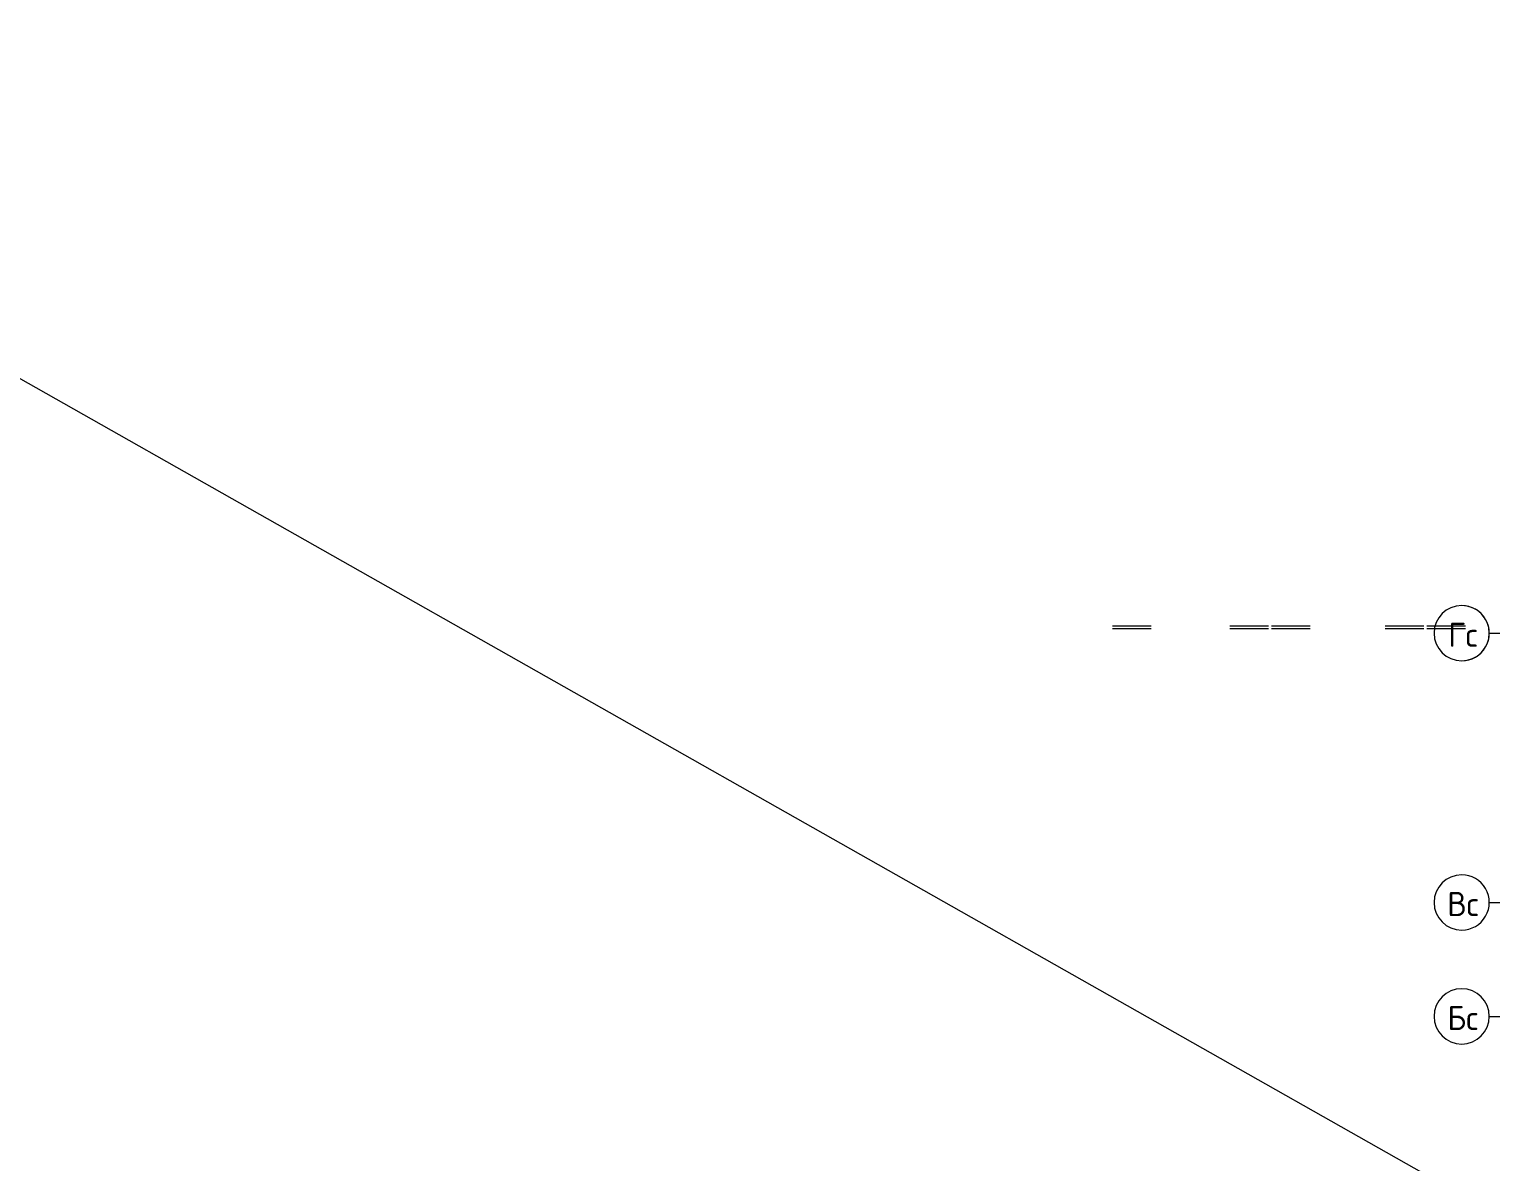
# Model space of a CAD drawing. Header units: millimetres. Extents: x -500089 to 1469082, y -290736 to 166440.
# Drawn here: x 1120316 to 1162648, y -19981 to 12823 of the extents above; entities that cross this region are included whole.
import ezdxf

# ---------------------------------------------------------------- set-up
doc = ezdxf.new("R2010")
doc.units = ezdxf.units.MM
doc.linetypes.add('ASVP_Линия сетки', pattern=[25, 20, -2.5, 0, -2.5])
for name, color, linetype, lineweight in [('Витраж', 7, 'Continuous', 0), ('Оси', 7, 'Continuous', 0), ('экспертиза ДУ пояснения', 6, 'Continuous', 0)]:
    doc.layers.add(name, color=color, linetype=linetype, lineweight=lineweight)
doc.styles.add('GOST Common', font='', dxfattribs={"height": 250})
doc.styles.get('GOST Common').set_extended_font_data('GOST Common')

# ---------------------------------------------------------------- blocks, each defined once
blk = doc.blocks.new('Прямоугольный импост - 80х70 мм Белый-2682833-З Этаж 01')
at = {"layer": 'Витраж'}
for p, q in [((60560, 69100), (59440, 69100)), ((60560, 69030), (59440, 69030))]:
    blk.add_line(p, q, dxfattribs=at)
blk = doc.blocks.new('Прямоугольный импост - 80х70 мм Белый-2682830-З Этаж 01')
at = {"layer": 'Витраж'}
for p, q in [((59360, 69100), (58840, 69100)), ((59360, 69030), (58840, 69030))]:
    blk.add_line(p, q, dxfattribs=at)
blk = doc.blocks.new('Ось сетки - Круг_Ø8 мм-V2539-З Этаж 01')
at = {"layer": 'Оси'}
for start, end in [(360, 180), (180, 360)]:
    blk.add_arc((0, 0), 4, start, end, dxfattribs=at)
blk = doc.blocks.new('АР_СОШ_Верзилово_Сущ_Здание_rvt-2-З Этаж 01')
at = {"layer": 'Оси', "linetype": 'ASVP_Линия сетки'}
for p, q in [((50752, 68900), (54409, 68900)), ((50752, 61100), (54409, 61100)), ((50752, 57800), (54409, 57800))]:
    blk.add_line(p, q, dxfattribs=at)
at = {"lineweight": 5, "xscale": 199.9999999999999, "yscale": 199.9999999999999, "zscale": 199.9999999999999}
for p, rotation in [((49952, 68900), 269.9999999999995), ((49952, 61100), 269.9999999999995), ((49952, 57800), 269.9999999999994)]:
    blk.add_blockref('Ось сетки - Круг_Ø8 мм-V2539-З Этаж 01', p, dxfattribs=dict(at, rotation=rotation))
at = {"color": 8, "lineweight": 9, "true_color": 0x7f7f7f}
for name, p in [('Прямоугольный импост - 80х70 мм Белый-2682833-З Этаж 01', (-19600, 0)), ('Прямоугольный импост - 80х70 мм Белый-2682830-З Этаж 01', (-18400, 0)), ('Прямоугольный импост - 80х70 мм Белый-2682833-З Этаж 01', (-16200, 0)), ('Прямоугольный импост - 80х70 мм Белый-2682830-З Этаж 01', (-15000, 0)), ('Прямоугольный импост - 80х70 мм Белый-2682833-З Этаж 01', (-15000, 0)), ('Прямоугольный импост - 80х70 мм Белый-2682833-З Этаж 01', (-11700, 0)), ('Прямоугольный импост - 80х70 мм Белый-2682830-З Этаж 01', (-10500, 0)), ('Прямоугольный импост - 80х70 мм Белый-2682833-З Этаж 01', (-10500, 0))]:
    blk.add_blockref(name, p, dxfattribs=at)
at = {"layer": 'Оси', "char_height": 700, "attachment_point": 1, "style": 'GOST Common'}
for s, insert, width in [('Гс', (49565, 69205), 1010.13), ('Вс', (49535, 61405), 1082.28), ('Бс', (49535, 58105), 1082.28)]:
    blk.add_mtext(s, dxfattribs=dict(at, insert=insert, width=width))
blk = doc.blocks.new('Ось сетки - Круг_Ø8 мм-6577-З Этаж 01')
at = {"layer": 'Оси'}
for start, end in [(360, 180), (180, 360)]:
    blk.add_arc((0, 0), 4, start, end, dxfattribs=at)

msp = doc.modelspace()

# ---------------------------------------------------------------- linework, layer by layer
at = {"layer": 'экспертиза ДУ пояснения'}
msp.add_lwpolyline([(1036157.61, 50215.508), (1236236.852, -63095.361)], dxfattribs=at)

# ---------------------------------------------------------------- block references
msp.add_blockref('АР_СОШ_Верзилово_Сущ_Здание_rvt-2-З Этаж 01', (1111853.585, -73570.488))
at = {"layer": 'Оси', "xscale": 199.9999999999999, "yscale": 199.9999999999999, "zscale": 199.9999999999999, "rotation": 269.9999999999994}
msp.add_blockref('Ось сетки - Круг_Ø8 мм-6577-З Этаж 01', (1161806.053, -4670.488), dxfattribs=at)

# ---------------------------------------------------------------- texts
at = {"layer": 'Оси', "insert": (1161418.307, -4365.314), "char_height": 700, "width": 1010.12625, "attachment_point": 1, "style": 'GOST Common'}
msp.add_mtext('Гс', dxfattribs=at)

doc.saveas('drawing.dxf')
